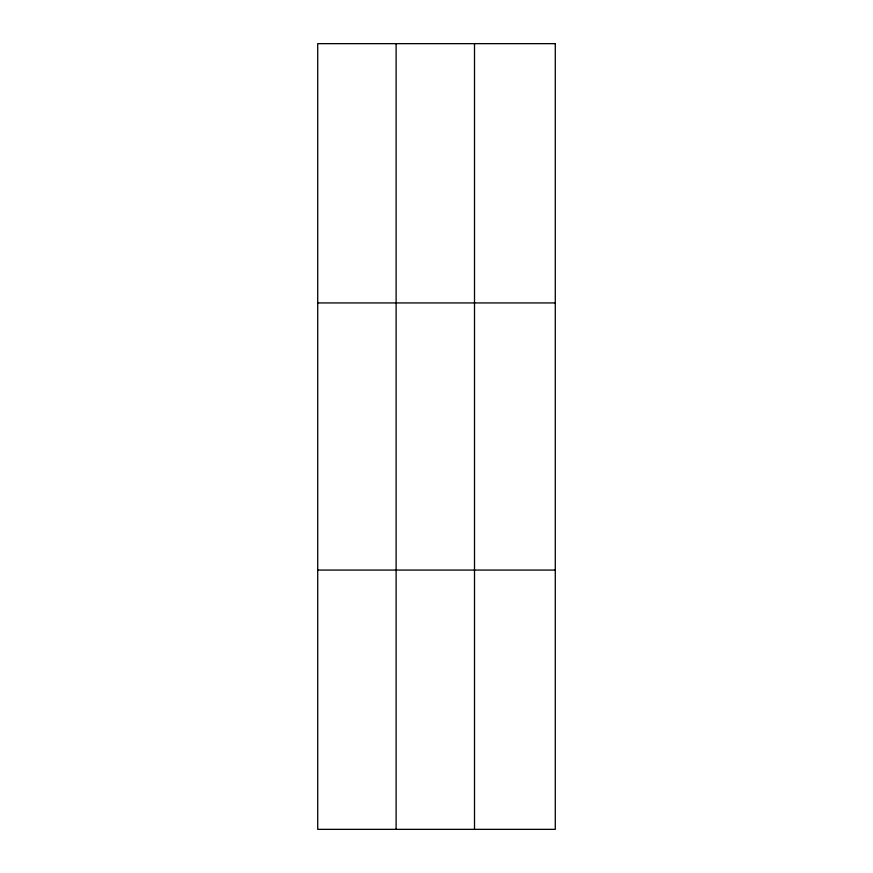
<?xml version="1.0" encoding="UTF-8"?>
<svg xmlns="http://www.w3.org/2000/svg" width="873" height="873" viewBox="0 0 873 873"><rect width="100%" height="100%" fill="white"/><g stroke="black" fill="none" stroke-linecap="round" stroke-linejoin="round"><path stroke-width="1.31" d="M396.113 43.65L396.113 829.35M474.508 43.65L474.508 829.35M317.717 302.931L555.283 302.931M317.717 570.069L555.283 570.069M555.283 43.65L555.283 829.35L317.717 829.35L317.717 43.65L555.283 43.65"/></g></svg>
